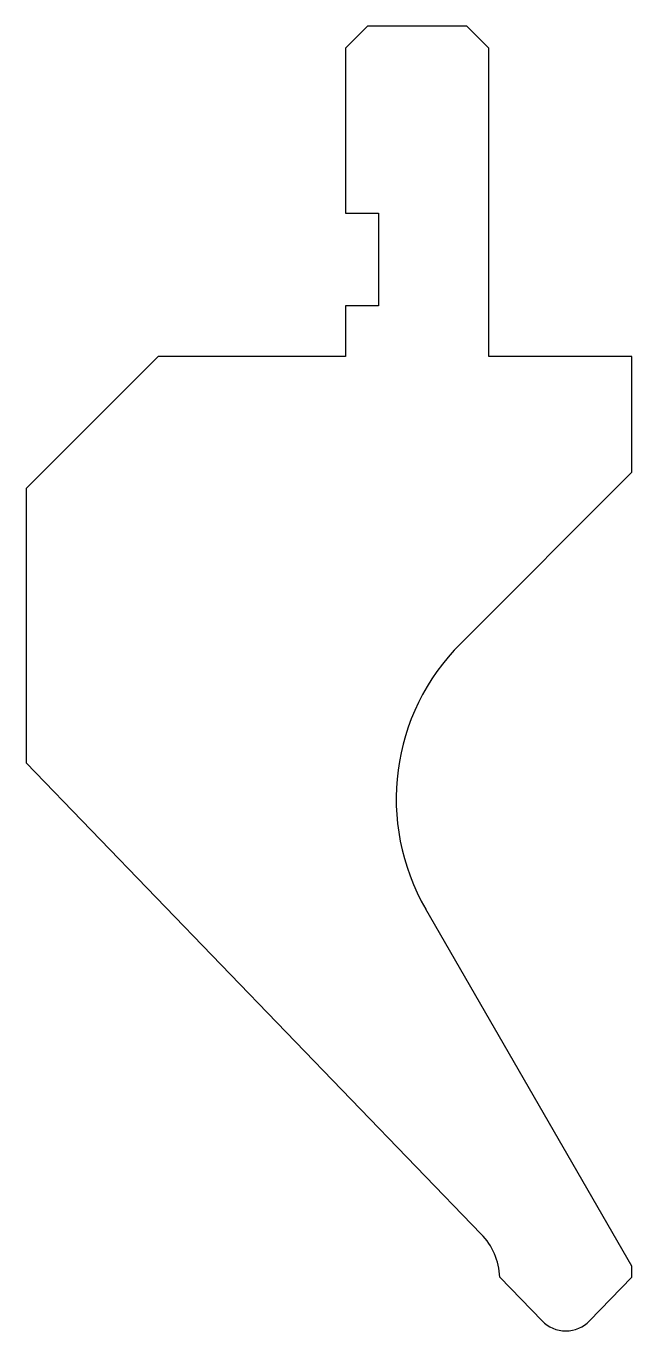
# Model space of a CAD drawing. Header units: metres. Extents: x -54 to 1, y -48 to 70.
import ezdxf

# ---------------------------------------------------------------- set-up
doc = ezdxf.new("R2010")
doc.units = ezdxf.units.M

msp = doc.modelspace()

# ---------------------------------------------------------------- linework, layer by layer
for p, q in [((-22.600005, 70.199986), (-24.600005, 68.199986)), ((-13.599996, 70.199986), (-22.600005, 70.199986)), ((-11.599996, 68.199986), (-13.599996, 70.199986)), ((-24.600005, 68.199986), (-24.600005, 53.199975)), ((-11.599996, 40.2), (-11.599996, 68.199986)), ((-24.600005, 53.199975), (-21.600003, 53.199975)), ((-21.600003, 53.199975), (-21.600003, 44.799975)), ((-24.600005, 44.799975), (-24.600005, 40.2)), ((-21.600003, 44.799975), (-24.600005, 44.799975)), ((-41.600001, 40.2), (-53.600001, 28.2)), ((-24.600005, 40.2), (-41.600001, 40.2)), ((1.400004, 40.2), (-11.599996, 40.2)), ((1.400004, 29.684275), (1.400004, 40.2)), ((-14.142136, 14.142136), (1.400004, 29.684275)), ((-53.600001, 28.2), (-53.600001, 3.281372)), ((-53.600001, 3.281372), (-12.277856, -39.508962)), ((1.400004, -42.424877), (-17.320508, -10)), ((1.400004, -43.405484), (1.400004, -42.424877)), ((-10.6, -43.405487), (-6.758019, -47.383975)), ((-2.441981, -47.383975), (1.400004, -43.405484))]:
    msp.add_line(p, q)
for centre, radius, start, end in [((0, 0), 20, 135, 210), ((-16.594001, -43.677014), 6.000147, 2.593714, 44), ((-4.6, -45.3), 3, 224, 316)]:
    msp.add_arc(centre, radius, start, end)

doc.saveas('drawing.dxf')
